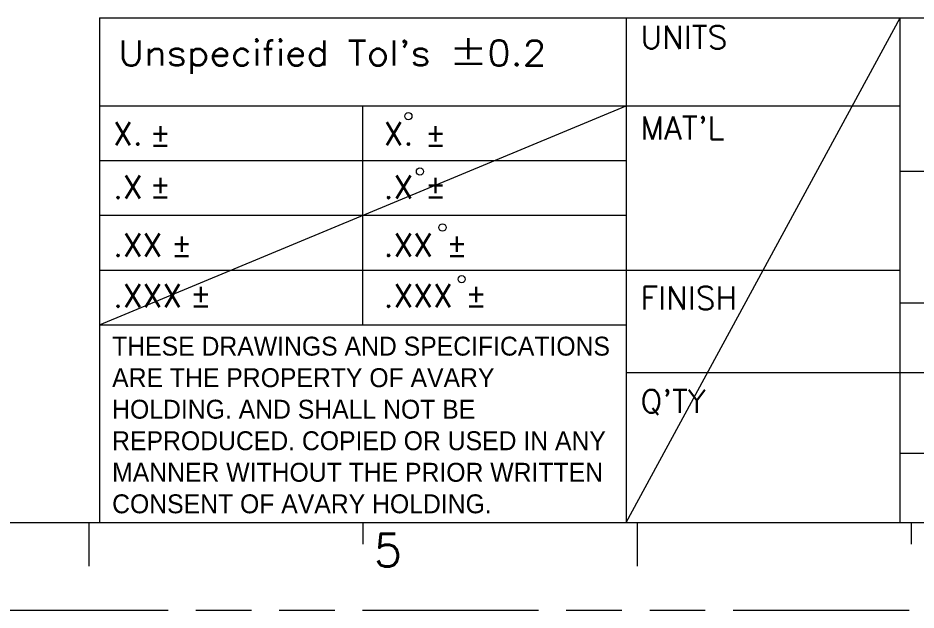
# Model space of a CAD drawing. Extents: x -152241 to -151998, y -4400 to -4228.
# Drawn here: x -152119.39 to -152070.91, y -4400.14 to -4368.17 of the extents above; entities that cross this region are included whole.
import ezdxf

# ---------------------------------------------------------------- set-up
doc = ezdxf.new("R2010")
doc.units = 0
doc.linetypes.add('PHANTOM', pattern=[29.5, 9.5, -1.5, 3, -1.5, 3, -1.5, 9.5])
doc.layers.get('0').update_dxf_attribs({"lineweight": 9})
doc.layers.add('0PAPERF', color=2, linetype='PHANTOM', lineweight=9, plot=False)
doc.styles.add('SIMPLEX', font='simplex.shx')
doc.styles.get("Standard").update_dxf_attribs({"font": 'PMingLiU.ttf'})

msp = doc.modelspace()

# ---------------------------------------------------------------- linework, layer by layer
for p, q in [((-152114.983, -4368.172), (-152005.456, -4368.172)), ((-152114.983, -4368.172), (-152114.983, -4395.406)), ((-152086.565, -4368.172), (-152086.565, -4395.406)), ((-152071.764, -4395.406), (-152071.764, -4368.172)), ((-152114.983, -4372.908), (-152071.764, -4372.908)), ((-152100.774, -4384.749), (-152100.774, -4372.908)), ((-152114.983, -4375.868), (-152086.565, -4375.868)), ((-152114.983, -4378.829), (-152086.565, -4378.829)), ((-152114.983, -4381.789), (-152071.764, -4381.789)), ((-152005.456, -4383.565), (-152071.764, -4383.565)), ((-152114.983, -4384.749), (-152086.565, -4384.749)), ((-152042.755, -4387.328), (-152086.565, -4387.328)), ((-152071.764, -4391.679), (-152042.755, -4391.679)), ((-152233.983, -4395.406), (-152005.456, -4395.406)), ((-152115.575, -4395.406), (-152115.575, -4397.774)), ((-152100.774, -4395.406), (-152100.774, -4396.59)), ((-152085.973, -4395.406), (-152085.973, -4397.774)), ((-152071.172, -4395.406), (-152071.172, -4396.59))]:
    msp.add_line(p, q)
at = {"linetype": 'Continuous'}
for p, q in [((-152086.565, -4395.406), (-152071.764, -4368.172)), ((-152114.983, -4384.749), (-152086.565, -4372.908))]:
    msp.add_line(p, q, dxfattribs=at)
msp.add_lwpolyline([(-152071.764, -4368.172), (-152005.456, -4368.172), (-152005.456, -4376.46), (-152071.764, -4376.46)], close=True)
for centre in [(-152098.318, -4373.476), (-152097.692, -4376.462), (-152096.477, -4379.489), (-152095.442, -4382.281)]:
    msp.add_circle(centre, 0.195)
at = {"layer": '0PAPERF'}
msp.add_line((-152240.792, -4400.142), (-151997.995, -4400.142), dxfattribs=at)

# ---------------------------------------------------------------- texts
at = {"style": 'SIMPLEX'}
for s, height, p in [('UNITS', 1.2433, (-152085.788, -4369.834)), ("MAT'L", 1.2433, (-152085.788, -4374.743)), ('X.', 1.2433, (-152114.259, -4375.037)), ('%%p ', 1.2433, (-152112.29, -4375.084)), ('X.', 1.2433, (-152099.65, -4375.037)), ('%%p ', 1.2433, (-152097.433, -4375.084)), ('.X', 1.2433, (-152114.259, -4377.929)), ('%%p ', 1.2433, (-152112.29, -4377.867)), ('.X', 1.2433, (-152099.65, -4377.929)), ('%%p ', 1.2433, (-152097.433, -4377.867)), ('.XX', 1.2433, (-152114.259, -4381.05)), ('%%p ', 1.2433, (-152111.14, -4381.034)), ('.XX', 1.2433, (-152099.65, -4381.05)), ('%%p ', 1.2433, (-152096.282, -4381.034)), ('.XXX', 1.2433, (-152114.259, -4383.796)), ('%%p ', 1.2433, (-152110.104, -4383.749)), ('.XXX', 1.2433, (-152099.65, -4383.796)), ('%%p ', 1.2433, (-152095.247, -4383.749)), ('FINISH', 1.2433, (-152085.788, -4383.917)), ("Q'TY", 1.2433, (-152085.788, -4389.486)), ('5', 1.776, (-152100.182, -4397.797))]:
    msp.add_text(s, height=height, dxfattribs=at).set_placement(p)
at = {"insert": (-152113.982, -4369.387), "char_height": 1.3552, "width": 39.20106, "attachment_point": 1, "style": 'SIMPLEX'}
msp.add_mtext("{\\W1.1;Unspecified Tol's \\Ftxt|c0;%%P\\Fsimplex|c0;\\C1;0.2}", dxfattribs=at)
at = {"color": 3, "insert": (-152114.31, -4385.382), "char_height": 1.021397, "width": 27.20992, "attachment_point": 1}
msp.add_mtext('THESE DRAWINGS AND SPECIFICATIONS ARE THE PROPERTY OF AVARY HOLDING. AND SHALL NOT BE REPRODUCED. COPIED OR USED IN ANY MANNER WITHOUT THE PRIOR WRITTEN CONSENT OF AVARY HOLDING.', dxfattribs=at)

doc.saveas('drawing.dxf')
